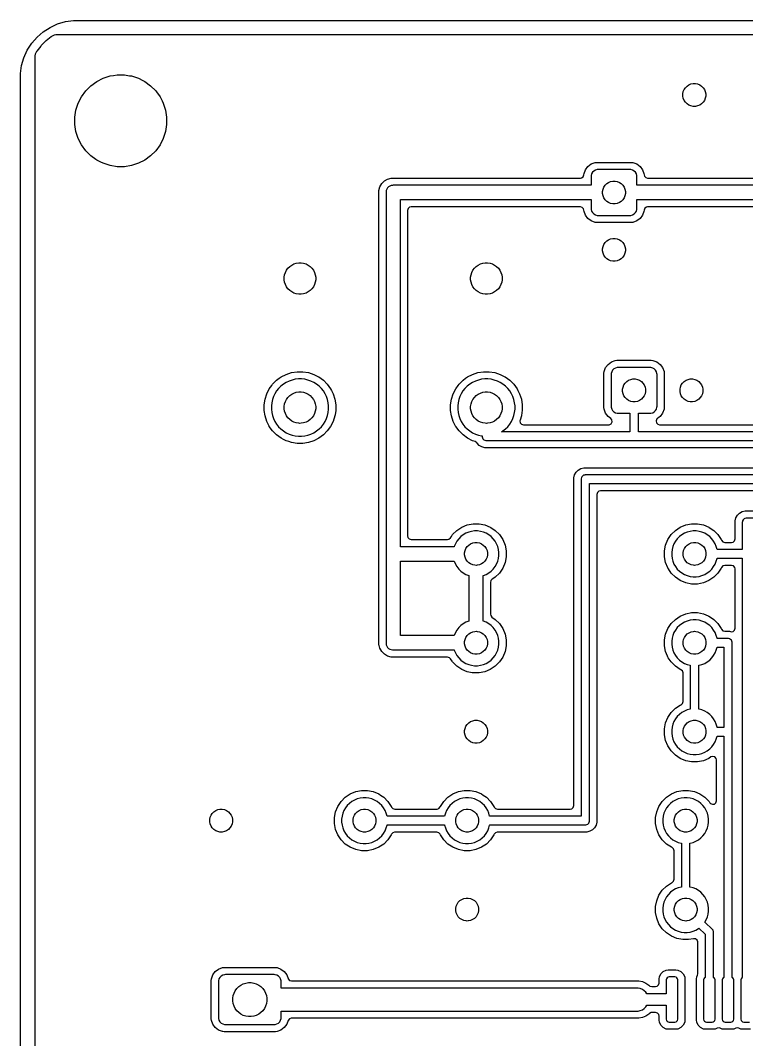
# Model space of a CAD drawing. Header units: millimetres. Extents: x 0 to 90, y 0 to 72.
# Drawn here: x 0 to 25.32, y 36.46 to 72 of the extents above; entities that cross this region are included whole.
import ezdxf

# ---------------------------------------------------------------- set-up
doc = ezdxf.new("R2010")
doc.units = ezdxf.units.MM
doc.layers.add('ABLATE', color=1, linetype='CONTINUOUS')

msp = doc.modelspace()

# ---------------------------------------------------------------- linework, layer by layer
at = {"layer": 'ABLATE'}
for points in [[(0, 2), (0, 70), (0.0025, 70.1429), (0.0432, 70.4257), (0.1237, 70.6998), (0.2424, 70.9597), (0.3969, 71.2001), (0.584, 71.416), (0.7999, 71.6031), (1.0403, 71.7576), (1.3002, 71.8763), (1.5743, 71.9568), (1.8571, 71.9975), (2, 72), (88, 72)], [(29.376, 71.5), (1.2416, 71.5), (1.1821, 71.4848), (1.089, 71.434), (1.0741, 71.4244), (0.8942, 71.2897), (0.8808, 71.2781), (0.7219, 71.1192), (0.7103, 71.1058), (0.5756, 70.9259), (0.566, 70.911), (0.5152, 70.8179), (0.5, 70.7584), (0.5, 68.626), (0.5, 58.5984), (0.5, 38.5279), (0.5, 27.126)], [(26.0047, 65.4995), (21.8724, 65.4995), (21.8332, 65.4932), (21.7758, 65.4533), (21.7491, 65.3888), (21.7441, 65.3425), (21.6938, 65.2077), (21.6075, 65.0925), (21.4923, 65.0062), (21.3575, 64.9559), (21.2979, 64.9495), (20.1021, 64.9495), (20.0494, 64.9552), (20.0425, 64.9559), (20.0425, 64.9559), (19.9077, 65.0062), (19.9077, 65.0062), (19.7925, 65.0925), (19.7925, 65.0925), (19.7062, 65.2077), (19.7062, 65.2077), (19.6559, 65.3425), (19.6509, 65.3888), (19.6404, 65.427), (19.5947, 65.4798), (19.5276, 65.4995), (13.6245, 65.4995), (13.573, 65.4883), (13.5202, 65.4425), (13.5005, 65.3755), (13.5005, 54.0245), (13.5117, 53.973), (13.5575, 53.9202), (13.6245, 53.9005), (14.8947, 53.9005), (14.9442, 53.9108), (14.9978, 53.9556), (15.0343, 54.0102), (15.074, 54.0697), (15.2203, 54.216), (15.3924, 54.3309), (15.5836, 54.4101), (15.5836, 54.4101), (15.7865, 54.4505), (15.7865, 54.4505), (15.9935, 54.4505), (15.9935, 54.4505), (16.1964, 54.4101), (16.1964, 54.4101), (16.3876, 54.3309), (16.4016, 54.3216), (16.5597, 54.216), (16.706, 54.0697), (16.706, 54.0697), (16.706, 54.0697), (16.8209, 53.8976), (16.9001, 53.7064), (16.9405, 53.5035), (16.9405, 53.2965), (16.9001, 53.0936), (16.8209, 52.9024), (16.706, 52.7303), (16.5597, 52.584), (16.4718, 52.5253), (16.4456, 52.5078), (16.4102, 52.4718), (16.3905, 52.4047), (16.3905, 51.2953), (16.4008, 51.2458), (16.4456, 51.1922), (16.5597, 51.116), (16.5597, 51.116), (16.706, 50.9697), (16.706, 50.9697), (16.706, 50.9697), (16.8209, 50.7976), (16.9001, 50.6064), (16.9405, 50.4035), (16.9405, 50.1965), (16.9001, 49.9936), (16.8209, 49.8024), (16.706, 49.6303), (16.5597, 49.484), (16.3876, 49.3691), (16.1964, 49.2899), (15.9935, 49.2495), (15.9935, 49.2495), (15.7865, 49.2495), (15.7865, 49.2495), (15.7865, 49.2495), (15.754, 49.256), (15.5836, 49.2899), (15.3924, 49.3691), (15.2203, 49.484), (15.2203, 49.484), (15.074, 49.6303), (15.0537, 49.6608), (14.9978, 49.7444), (14.9618, 49.7798), (14.8947, 49.7995), (12.9341, 49.7995), (12.8068, 49.8336), (12.6927, 49.8995), (12.5995, 49.9927), (12.5648, 50.0527), (12.5336, 50.1068), (12.5085, 50.2005), (12.4995, 50.2341), (12.4995, 50.3659), (12.4995, 66.0659), (12.5, 66.0678), (12.5336, 66.1932), (12.5995, 66.3073), (12.5995, 66.3073), (12.6927, 66.4005), (12.6927, 66.4005), (12.8068, 66.4664), (12.9341, 66.5005), (19.5276, 66.5005), (19.5668, 66.5068), (19.6242, 66.5467), (19.6509, 66.6112), (19.6559, 66.6575), (19.6579, 66.6628), (19.7062, 66.7923), (19.7062, 66.7923), (19.7925, 66.9075), (19.7925, 66.9075), (19.9077, 66.9938), (19.9077, 66.9938), (20.0425, 67.0441), (20.1021, 67.0505), (20.1021, 67.0505), (21.2979, 67.0505), (21.2979, 67.0505), (21.2979, 67.0505), (21.2979, 67.0505), (21.3575, 67.0441), (21.3575, 67.0441), (21.4923, 66.9938), (21.4923, 66.9938), (21.6075, 66.9075), (21.6075, 66.9075), (21.6938, 66.7923), (21.6938, 66.7923), (21.7441, 66.6575), (21.7491, 66.6112), (21.7596, 66.573), (21.8053, 66.5202), (21.8724, 66.5005), (26.0047, 66.5005)], [(26.2405, 66.25), (21.5, 66.25), (21.5, 66.55), (21.4969, 66.5891), (21.4794, 66.6493), (21.4475, 66.7032), (21.4032, 66.7475), (21.3493, 66.7794), (21.2891, 66.7969), (21.25, 66.8), (20.15, 66.8), (20.1109, 66.7969), (20.0507, 66.7794), (19.9968, 66.7475), (19.9525, 66.7032), (19.9206, 66.6493), (19.9031, 66.5891), (19.9, 66.55), (19.9, 66.25), (13, 66.25), (12.9755, 66.2488), (12.9274, 66.2392), (12.8822, 66.2205), (12.8414, 66.1933), (12.8067, 66.1586), (12.7795, 66.1178), (12.7608, 66.0726), (12.7512, 66.0245), (12.75, 66), (12.75, 50.3), (12.7512, 50.2755), (12.7608, 50.2274), (12.7795, 50.1822), (12.8067, 50.1414), (12.8414, 50.1067), (12.8822, 50.0795), (12.9274, 50.0608), (12.9755, 50.0512), (13, 50.05), (15.1305, 50.05), (15.1325, 50.0428), (15.1725, 49.9462), (15.2248, 49.8555), (15.2885, 49.7725), (15.3625, 49.6985), (15.4455, 49.6348), (15.5362, 49.5825), (15.6328, 49.5425), (15.7339, 49.5154), (15.8377, 49.5017), (15.9423, 49.5017), (16.0461, 49.5154), (16.1472, 49.5425), (16.2438, 49.5825), (16.3345, 49.6348), (16.4175, 49.6985), (16.4915, 49.7725), (16.5552, 49.8555), (16.6075, 49.9462), (16.6475, 50.0428), (16.6746, 50.1439), (16.6883, 50.2477), (16.6883, 50.3523), (16.6746, 50.4561), (16.6475, 50.5572), (16.6075, 50.6538), (16.5552, 50.7445), (16.4915, 50.8275), (16.4175, 50.9015), (16.3345, 50.9652), (16.2438, 51.0175), (16.1472, 51.0575), (16.14, 51.0595), (16.14, 52.6405), (16.1472, 52.6425), (16.2438, 52.6825), (16.3345, 52.7348), (16.4175, 52.7985), (16.4915, 52.8725), (16.5552, 52.9555), (16.6075, 53.0462), (16.6475, 53.1428), (16.6746, 53.2439), (16.6883, 53.3477), (16.6883, 53.4523), (16.6746, 53.5561), (16.6475, 53.6572), (16.6075, 53.7538), (16.5552, 53.8445), (16.4915, 53.9275), (16.4175, 54.0015), (16.3345, 54.0652), (16.2438, 54.1175), (16.1472, 54.1575), (16.0461, 54.1846), (15.9423, 54.1983), (15.8377, 54.1983), (15.7339, 54.1846), (15.6328, 54.1575), (15.5362, 54.1175), (15.4455, 54.0652), (15.3625, 54.0015), (15.2885, 53.9275), (15.2248, 53.8445), (15.1725, 53.7538), (15.1325, 53.6572), (15.1305, 53.65), (13.25, 53.65), (13.25, 65.75), (19.9, 65.75), (19.9, 65.45), (19.9031, 65.4109), (19.9206, 65.3507), (19.9525, 65.2968), (19.9968, 65.2525), (20.0507, 65.2206), (20.1109, 65.2031), (20.15, 65.2), (21.25, 65.2), (21.2891, 65.2031), (21.3493, 65.2206), (21.4032, 65.2525), (21.4475, 65.2968), (21.4794, 65.3507), (21.4969, 65.4109), (21.5, 65.45), (21.5, 65.75), (26.2405, 65.75)], [(26.9473, 57.0995), (21.4527, 57.0995), (21.3473, 57.0995), (16.1973, 57.0995), (16.0954, 57.1268), (16.0041, 57.1795), (15.9295, 57.2541), (15.9283, 57.2562), (15.9169, 57.2727), (15.8592, 57.3121), (15.77, 57.3411), (15.5946, 57.4305), (15.4354, 57.5462), (15.2962, 57.6854), (15.1805, 57.8446), (15.178, 57.8495), (15.0911, 58.02), (15.0303, 58.2072), (14.9995, 58.4016), (14.9995, 58.5984), (15.0303, 58.7928), (15.0911, 58.98), (15.1805, 59.1554), (15.2633, 59.2694), (15.2962, 59.3146), (15.2962, 59.3146), (15.2962, 59.3146), (15.4354, 59.4538), (15.4354, 59.4538), (15.4354, 59.4538), (15.5267, 59.5202), (15.5946, 59.5695), (15.77, 59.6589), (15.9572, 59.7197), (16.1516, 59.7505), (16.1516, 59.7505), (16.3484, 59.7505), (16.3484, 59.7505), (16.5428, 59.7197), (16.73, 59.6589), (16.8986, 59.573), (16.9054, 59.5695), (17.0646, 59.4538), (17.2038, 59.3146), (17.3195, 59.1554), (17.3526, 59.0906), (17.4089, 58.98), (17.4697, 58.7928), (17.5005, 58.5984), (17.5005, 58.4016), (17.4896, 58.3329), (17.4697, 58.2072), (17.4697, 58.2072), (17.4697, 58.2072), (17.4228, 58.0628), (17.418, 58.0421), (17.4279, 57.973), (17.4737, 57.9202), (17.5407, 57.9005), (20.5099, 57.9005), (20.5363, 57.9033), (20.5976, 57.9368), (20.6311, 57.9981), (20.6261, 58.0678), (20.5842, 58.1238), (20.4925, 58.1925), (20.4925, 58.1925), (20.4062, 58.3077), (20.4062, 58.3077), (20.3559, 58.4425), (20.3495, 58.5021), (20.3495, 58.5021), (20.3495, 59.6979), (20.3495, 59.6979), (20.3498, 59.7005), (20.3559, 59.7575), (20.4062, 59.8923), (20.4062, 59.8923), (20.4925, 60.0075), (20.4925, 60.0075), (20.6077, 60.0938), (20.6077, 60.0938), (20.7425, 60.1441), (20.8021, 60.1505), (20.8021, 60.1505), (21.9979, 60.1505), (21.9979, 60.1505), (21.9979, 60.1505), (21.9979, 60.1505), (22.0575, 60.1441), (22.0575, 60.1441), (22.1923, 60.0938), (22.1923, 60.0938), (22.3075, 60.0075), (22.3075, 60.0075), (22.3938, 59.8923), (22.3938, 59.8923), (22.3938, 59.8923), (22.4441, 59.7575), (22.4505, 59.6979), (22.4505, 58.5021), (22.4441, 58.4425), (22.3938, 58.3077), (22.3075, 58.1925), (22.2752, 58.1683), (22.2158, 58.1238), (22.1964, 58.1057), (22.1674, 58.0421), (22.1773, 57.973), (22.2231, 57.9202), (22.2901, 57.9005), (25.876, 57.9005)], [(26.6764, 57.65), (21.55, 57.65), (21.55, 58.3), (21.95, 58.3), (21.9891, 58.3031), (22.0493, 58.3206), (22.1032, 58.3525), (22.1475, 58.3968), (22.1794, 58.4507), (22.1969, 58.5109), (22.2, 58.55), (22.2, 59.65), (22.1969, 59.6891), (22.1794, 59.7493), (22.1475, 59.8032), (22.1032, 59.8475), (22.0493, 59.8794), (21.9891, 59.8969), (21.95, 59.9), (20.85, 59.9), (20.8109, 59.8969), (20.7507, 59.8794), (20.6968, 59.8475), (20.6525, 59.8032), (20.6206, 59.7493), (20.6031, 59.6891), (20.6, 59.65), (20.6, 58.55), (20.6031, 58.5109), (20.6206, 58.4507), (20.6525, 58.3968), (20.6968, 58.3525), (20.7507, 58.3206), (20.8109, 58.3031), (20.85, 58.3), (21.25, 58.3), (21.25, 57.65), (16.7739, 57.65), (16.8287, 57.6844), (16.9163, 57.7544), (16.9956, 57.8337), (17.0656, 57.9213), (17.1252, 58.0163), (17.1739, 58.1173), (17.2109, 58.2232), (17.2359, 58.3325), (17.2484, 58.4439), (17.2484, 58.5561), (17.2359, 58.6675), (17.2109, 58.7768), (17.1739, 58.8827), (17.1252, 58.9837), (17.0656, 59.0787), (16.9956, 59.1663), (16.9163, 59.2456), (16.8287, 59.3156), (16.7337, 59.3752), (16.6327, 59.4239), (16.5268, 59.4609), (16.4175, 59.4859), (16.3061, 59.4984), (16.1939, 59.4984), (16.0825, 59.4859), (15.9732, 59.4609), (15.8673, 59.4239), (15.7663, 59.3752), (15.6713, 59.3156), (15.5837, 59.2456), (15.5044, 59.1663), (15.4344, 59.0787), (15.3748, 58.9837), (15.3261, 58.8827), (15.2891, 58.7768), (15.2641, 58.6675), (15.2516, 58.5561), (15.2516, 58.4439), (15.2641, 58.3325), (15.2891, 58.2232), (15.3261, 58.1173), (15.3748, 58.0163), (15.4344, 57.9213), (15.5044, 57.8337), (15.5837, 57.7544), (15.6713, 57.6844), (15.7663, 57.6248), (15.8673, 57.5761), (15.9732, 57.5391), (16.0825, 57.5141), (16.1, 57.5122), (16.1, 57.5), (16.1013, 57.4804), (16.1114, 57.4426), (16.131, 57.4087), (16.1587, 57.381), (16.1926, 57.3614), (16.2304, 57.3513), (16.25, 57.35), (34.5, 57.35)], [(34.133, 55.5995), (20.2245, 55.5995), (20.173, 55.5883), (20.1202, 55.5425), (20.1005, 55.4755), (20.1005, 44.0473), (20.0732, 43.9454), (20.0205, 43.8541), (19.9459, 43.7795), (19.8546, 43.7268), (19.7527, 43.6995), (19.7527, 43.6995), (16.634, 43.6995), (16.6296, 43.6994), (16.5633, 43.6774), (16.5195, 43.623), (16.5109, 43.6024), (16.396, 43.4303), (16.2497, 43.284), (16.0776, 43.1691), (15.8864, 43.0899), (15.6835, 43.0495), (15.6835, 43.0495), (15.4765, 43.0495), (15.4765, 43.0495), (15.4765, 43.0495), (15.4715, 43.0505), (15.2736, 43.0899), (15.0824, 43.1691), (14.9103, 43.284), (14.9103, 43.284), (14.764, 43.4303), (14.6491, 43.6024), (14.6491, 43.6024), (14.6491, 43.6024), (14.6405, 43.623), (14.6388, 43.627), (14.593, 43.6798), (14.526, 43.6995), (13.054, 43.6995), (13.0496, 43.6994), (12.9833, 43.6774), (12.9395, 43.623), (12.9309, 43.6024), (12.816, 43.4303), (12.6697, 43.284), (12.4976, 43.1691), (12.3064, 43.0899), (12.1035, 43.0495), (12.1035, 43.0495), (11.8965, 43.0495), (11.8965, 43.0495), (11.8965, 43.0495), (11.8915, 43.0505), (11.6936, 43.0899), (11.5024, 43.1691), (11.3303, 43.284), (11.3303, 43.284), (11.184, 43.4303), (11.0691, 43.6024), (10.9899, 43.7936), (10.9899, 43.7936), (10.9495, 43.9965), (10.9495, 44.2035), (10.9899, 44.4064), (10.9899, 44.4064), (11.0691, 44.5976), (11.184, 44.7697), (11.3303, 44.916), (11.5024, 45.0309), (11.6936, 45.1101), (11.6936, 45.1101), (11.8965, 45.1505), (11.8965, 45.1505), (12.1035, 45.1505), (12.1035, 45.1505), (12.3064, 45.1101), (12.3064, 45.1101), (12.4976, 45.0309), (12.5594, 44.9897), (12.6697, 44.916), (12.816, 44.7697), (12.9309, 44.5976), (12.9309, 44.5976), (12.9309, 44.5976), (12.9395, 44.577), (12.9412, 44.573), (12.987, 44.5202), (13.054, 44.5005), (14.526, 44.5005), (14.5304, 44.5006), (14.5967, 44.5226), (14.6405, 44.577), (14.6491, 44.5976), (14.6491, 44.5976), (14.764, 44.7697), (14.9103, 44.916), (15.0824, 45.0309), (15.2736, 45.1101), (15.2736, 45.1101), (15.4765, 45.1505), (15.4765, 45.1505), (15.6835, 45.1505), (15.6835, 45.1505), (15.8864, 45.1101), (15.8864, 45.1101), (16.0776, 45.0309), (16.1394, 44.9897), (16.2497, 44.916), (16.396, 44.7697), (16.5109, 44.5976), (16.5109, 44.5976), (16.5109, 44.5976), (16.5195, 44.577), (16.5212, 44.573), (16.567, 44.5202), (16.634, 44.5005), (19.1755, 44.5005), (19.227, 44.5117), (19.2798, 44.5575), (19.2995, 44.6245), (19.2995, 56.0527), (19.3268, 56.1546), (19.3268, 56.1546), (19.3795, 56.2459), (19.4541, 56.3205), (19.5454, 56.3732), (19.5454, 56.3732), (19.6473, 56.4005), (34.133, 56.4005)], [(34.5, 56.15), (19.7, 56.15), (19.6804, 56.1487), (19.6426, 56.1386), (19.6087, 56.119), (19.581, 56.0913), (19.5614, 56.0574), (19.5513, 56.0196), (19.55, 56), (19.55, 44.25), (16.3654, 44.25), (16.3646, 44.2561), (16.3375, 44.3572), (16.2975, 44.4538), (16.2452, 44.5445), (16.1815, 44.6275), (16.1075, 44.7015), (16.0245, 44.7652), (15.9338, 44.8175), (15.8372, 44.8575), (15.7361, 44.8846), (15.6323, 44.8983), (15.5277, 44.8983), (15.4239, 44.8846), (15.3228, 44.8575), (15.2262, 44.8175), (15.1355, 44.7652), (15.0525, 44.7015), (14.9785, 44.6275), (14.9148, 44.5445), (14.8625, 44.4538), (14.8225, 44.3572), (14.7954, 44.2561), (14.7946, 44.25), (12.7854, 44.25), (12.7846, 44.2561), (12.7575, 44.3572), (12.7175, 44.4538), (12.6652, 44.5445), (12.6015, 44.6275), (12.5275, 44.7015), (12.4445, 44.7652), (12.3538, 44.8175), (12.2572, 44.8575), (12.1561, 44.8846), (12.0523, 44.8983), (11.9477, 44.8983), (11.8439, 44.8846), (11.7428, 44.8575), (11.6462, 44.8175), (11.5555, 44.7652), (11.4725, 44.7015), (11.3985, 44.6275), (11.3348, 44.5445), (11.2825, 44.4538), (11.2425, 44.3572), (11.2154, 44.2561), (11.2017, 44.1523), (11.2017, 44.0477), (11.2154, 43.9439), (11.2425, 43.8428), (11.2825, 43.7462), (11.3348, 43.6555), (11.3985, 43.5725), (11.4725, 43.4985), (11.5555, 43.4348), (11.6462, 43.3825), (11.7428, 43.3425), (11.8439, 43.3154), (11.9477, 43.3017), (12.0523, 43.3017), (12.1561, 43.3154), (12.2572, 43.3425), (12.3538, 43.3825), (12.4445, 43.4348), (12.5275, 43.4985), (12.6015, 43.5725), (12.6652, 43.6555), (12.7175, 43.7462), (12.7575, 43.8428), (12.7846, 43.9439), (12.7854, 43.95), (14.7946, 43.95), (14.7954, 43.9439), (14.8225, 43.8428), (14.8625, 43.7462), (14.9148, 43.6555), (14.9785, 43.5725), (15.0525, 43.4985), (15.1355, 43.4348), (15.2262, 43.3825), (15.3228, 43.3425), (15.4239, 43.3154), (15.5277, 43.3017), (15.6323, 43.3017), (15.7361, 43.3154), (15.8372, 43.3425), (15.9338, 43.3825), (16.0245, 43.4348), (16.1075, 43.4985), (16.1815, 43.5725), (16.2452, 43.6555), (16.2975, 43.7462), (16.3375, 43.8428), (16.3646, 43.9439), (16.3654, 43.95), (19.7, 43.95), (19.7196, 43.9513), (19.7574, 43.9614), (19.7913, 43.981), (19.819, 44.0087), (19.8386, 44.0426), (19.8487, 44.0804), (19.85, 44.1), (19.85, 55.85), (34.5, 55.85)], [(25.4583, 36.8245), (25.1917, 36.8245), (25.1917, 36.8245), (25.1577, 36.8295), (25.1236, 36.8344), (25.0545, 36.8682), (25.0144, 36.88), (24.9455, 36.8682), (24.8764, 36.8344), (24.831, 36.8278), (24.8083, 36.8245), (24.5417, 36.8245), (24.5417, 36.8245), (24.5077, 36.8295), (24.4736, 36.8344), (24.4045, 36.8682), (24.3644, 36.88), (24.2955, 36.8682), (24.2264, 36.8344), (24.181, 36.8278), (24.1583, 36.8245), (23.8917, 36.8245), (23.8917, 36.8245), (23.8577, 36.8295), (23.8236, 36.8344), (23.7185, 36.8858), (23.7185, 36.8858), (23.7185, 36.8858), (23.6358, 36.9685), (23.5844, 37.0736), (23.5745, 37.1417), (23.5745, 37.1725), (23.575, 37.175), (23.575, 38.55), (23.5745, 38.5525), (23.5745, 38.5833), (23.5844, 38.6514), (23.5844, 38.6514), (23.6119, 38.7076), (23.6245, 38.7621), (23.6245, 39.8623), (23.6243, 39.8689), (23.6011, 39.9348), (23.5459, 39.9777), (23.4763, 39.9839), (23.3035, 39.9495), (23.3035, 39.9495), (23.0965, 39.9495), (23.0965, 39.9495), (23.0965, 39.9495), (22.8936, 39.9899), (22.7024, 40.0691), (22.5303, 40.184), (22.5303, 40.184), (22.384, 40.3303), (22.2691, 40.5024), (22.1899, 40.6936), (22.1899, 40.6936), (22.1495, 40.8965), (22.1495, 41.1035), (22.1899, 41.3064), (22.1899, 41.3064), (22.2691, 41.4976), (22.384, 41.6697), (22.5303, 41.816), (22.7024, 41.9309), (22.7024, 41.9309), (22.723, 41.9395), (22.727, 41.9412), (22.7798, 41.987), (22.7995, 42.054), (22.7995, 43.046), (22.7994, 43.0504), (22.7774, 43.1167), (22.723, 43.1605), (22.7024, 43.1691), (22.5303, 43.284), (22.5303, 43.284), (22.384, 43.4303), (22.2691, 43.6024), (22.1899, 43.7936), (22.1899, 43.7936), (22.1495, 43.9965), (22.1495, 44.2035), (22.1899, 44.4064), (22.1899, 44.4064), (22.2691, 44.5976), (22.384, 44.7697), (22.5303, 44.916), (22.7024, 45.0309), (22.8936, 45.1101), (22.8936, 45.1101), (23.0965, 45.1505), (23.0965, 45.1505), (23.3035, 45.1505), (23.3035, 45.1505), (23.5064, 45.1101), (23.5064, 45.1101), (23.6976, 45.0309), (23.7594, 44.9897), (23.8697, 44.916), (24.016, 44.7697), (24.016, 44.7697), (24.0474, 44.7226), (24.0693, 44.6978), (24.1329, 44.6688), (24.202, 44.6787), (24.2548, 44.7245), (24.2745, 44.7915), (24.2745, 46.2154), (24.2624, 46.2689), (24.2157, 46.3209), (24.1483, 46.3394), (24.0816, 46.3185), (24.0076, 46.2691), (23.8164, 46.1899), (23.6135, 46.1495), (23.6135, 46.1495), (23.4065, 46.1495), (23.4065, 46.1495), (23.4065, 46.1495), (23.2036, 46.1899), (23.0124, 46.2691), (22.8403, 46.384), (22.8403, 46.384), (22.694, 46.5303), (22.5791, 46.7024), (22.4999, 46.8936), (22.4999, 46.8936), (22.4595, 47.0965), (22.4595, 47.3035), (22.4999, 47.5064), (22.4999, 47.5064), (22.5791, 47.6976), (22.694, 47.8697), (22.8403, 48.016), (23.0124, 48.1309), (23.0124, 48.1309), (23.033, 48.1395), (23.037, 48.1412), (23.0898, 48.187), (23.1095, 48.254), (23.1095, 49.246), (23.1094, 49.2504), (23.0874, 49.3167), (23.033, 49.3605), (23.0124, 49.3691), (22.8403, 49.484), (22.8403, 49.484), (22.694, 49.6303), (22.5943, 49.7795), (22.5791, 49.8024), (22.5661, 49.8336), (22.4999, 49.9936), (22.4999, 49.9936), (22.4595, 50.1965), (22.4595, 50.4035), (22.4999, 50.6064), (22.4999, 50.6064), (22.5791, 50.7976), (22.694, 50.9697), (22.8403, 51.116), (23.0124, 51.2309), (23.2036, 51.3101), (23.2036, 51.3101), (23.4065, 51.3505), (23.4065, 51.3505), (23.6135, 51.3505), (23.6135, 51.3505), (23.8164, 51.3101), (23.8164, 51.3101), (23.9895, 51.2384), (24.0076, 51.2309), (24.0656, 51.1922), (24.1797, 51.116), (24.326, 50.9697), (24.4409, 50.7976), (24.4409, 50.7976), (24.4409, 50.7976), (24.4495, 50.777), (24.4512, 50.773), (24.497, 50.7202), (24.564, 50.7005), (24.7277, 50.7005), (24.7277, 50.7005), (24.7684, 50.6896), (24.7829, 50.6866), (24.852, 50.6966), (24.9048, 50.7423), (24.9245, 50.8094), (24.9245, 52.8755), (24.9133, 52.927), (24.8675, 52.9798), (24.8005, 52.9995), (24.564, 52.9995), (24.5596, 52.9994), (24.4933, 52.9774), (24.4495, 52.923), (24.4409, 52.9024), (24.326, 52.7303), (24.1797, 52.584), (24.0076, 52.4691), (23.8164, 52.3899), (23.6135, 52.3495), (23.6135, 52.3495), (23.4065, 52.3495), (23.4065, 52.3495), (23.4065, 52.3495), (23.2036, 52.3899), (23.0124, 52.4691), (22.8403, 52.584), (22.8403, 52.584), (22.694, 52.7303), (22.5986, 52.8732), (22.5791, 52.9024), (22.5754, 52.9113), (22.4999, 53.0936), (22.4999, 53.0936), (22.4595, 53.2965), (22.4595, 53.5035), (22.4999, 53.7064), (22.4999, 53.7064), (22.5791, 53.8976), (22.694, 54.0697), (22.8403, 54.216), (23.0124, 54.3309), (23.2036, 54.4101), (23.2036, 54.4101), (23.4065, 54.4505), (23.4065, 54.4505), (23.6135, 54.4505), (23.6135, 54.4505), (23.8164, 54.4101), (23.8164, 54.4101), (24.0076, 54.3309), (24.0216, 54.3216), (24.1797, 54.216), (24.326, 54.0697), (24.4409, 53.8976), (24.4409, 53.8976), (24.4409, 53.8976), (24.4495, 53.877), (24.4512, 53.873), (24.497, 53.8202), (24.564, 53.8005), (24.8005, 53.8005), (24.852, 53.8117), (24.9048, 53.8575), (24.9245, 53.9245), (24.9245, 54.5527), (24.9518, 54.6546), (24.9518, 54.6546), (25.0045, 54.7459), (25.0791, 54.8205), (25.1704, 54.8732), (25.1704, 54.8732), (25.2723, 54.9005), (34.133, 54.9005)], [(34.5, 54.65), (25.325, 54.65), (25.3054, 54.6487), (25.2676, 54.6386), (25.2337, 54.619), (25.206, 54.5913), (25.1864, 54.5574), (25.1763, 54.5196), (25.175, 54.5), (25.175, 53.55), (24.2954, 53.55), (24.2946, 53.5561), (24.2675, 53.6572), (24.2275, 53.7538), (24.1752, 53.8445), (24.1115, 53.9275), (24.0375, 54.0015), (23.9545, 54.0652), (23.8638, 54.1175), (23.7672, 54.1575), (23.6661, 54.1846), (23.5623, 54.1983), (23.4577, 54.1983), (23.3539, 54.1846), (23.2528, 54.1575), (23.1562, 54.1175), (23.0655, 54.0652), (22.9825, 54.0015), (22.9085, 53.9275), (22.8448, 53.8445), (22.7925, 53.7538), (22.7525, 53.6572), (22.7254, 53.5561), (22.7117, 53.4523), (22.7117, 53.3477), (22.7254, 53.2439), (22.7525, 53.1428), (22.7925, 53.0462), (22.8448, 52.9555), (22.9085, 52.8725), (22.9825, 52.7985), (23.0655, 52.7348), (23.1562, 52.6825), (23.2528, 52.6425), (23.3539, 52.6154), (23.4577, 52.6017), (23.5623, 52.6017), (23.6661, 52.6154), (23.7672, 52.6425), (23.8638, 52.6825), (23.9545, 52.7348), (24.0375, 52.7985), (24.1115, 52.8725), (24.1752, 52.9555), (24.2275, 53.0462), (24.2675, 53.1428), (24.2946, 53.2439), (24.2954, 53.25), (25.175, 53.25), (25.175, 38.6345), (25.1543, 38.6207), (25.1326, 38.5883), (25.125, 38.55), (25.125, 37.175), (25.1326, 37.1367), (25.1543, 37.1043), (25.1867, 37.0826), (25.225, 37.075), (25.425, 37.075)]]:
    msp.add_lwpolyline(points, dxfattribs=at)
for points in [[(3.8046, 70.0722), (3.8748, 70.0611), (4.1144, 69.9832), (4.2687, 69.9046), (4.3388, 69.8689), (4.3388, 69.8689), (4.3388, 69.8689), (4.5426, 69.7208), (4.5427, 69.7208), (4.7208, 69.5427), (4.7208, 69.5426), (4.7493, 69.5035), (4.8689, 69.3388), (4.9417, 69.1958), (4.9832, 69.1144), (4.9832, 69.1144), (4.9832, 69.1144), (5.0611, 68.8748), (5.1005, 68.626), (5.1005, 68.374), (5.0611, 68.1252), (4.9832, 67.8856), (4.8689, 67.6612), (4.7208, 67.4573), (4.5427, 67.2792), (4.3388, 67.1311), (4.1144, 67.0168), (3.8748, 66.9389), (3.626, 66.8995), (3.626, 66.8995), (3.374, 66.8995), (3.374, 66.8995), (3.1252, 66.9389), (2.8856, 67.0168), (2.8856, 67.0168), (2.8856, 67.0168), (2.8042, 67.0583), (2.6612, 67.1311), (2.6351, 67.15), (2.4574, 67.2792), (2.4573, 67.2792), (2.2792, 67.4573), (2.2792, 67.4574), (2.1311, 67.6612), (2.0168, 67.8856), (1.9389, 68.1252), (1.8995, 68.374), (1.8995, 68.626), (1.9389, 68.8748), (2.0168, 69.1144), (2.1311, 69.3388), (2.2792, 69.5426), (2.2792, 69.5427), (2.4573, 69.7208), (2.4574, 69.7208), (2.6612, 69.8689), (2.8856, 69.9832), (3.1252, 70.0611), (3.2496, 70.0808), (3.374, 70.1005), (3.626, 70.1005)], [(23.5392, 69.7981), (23.6161, 69.7828), (23.6886, 69.7528), (23.7538, 69.7092), (23.8092, 69.6538), (23.8528, 69.5886), (23.8828, 69.5161), (23.8981, 69.4392), (23.8981, 69.3608), (23.8828, 69.2839), (23.8528, 69.2114), (23.8092, 69.1462), (23.7538, 69.0908), (23.6886, 69.0472), (23.6161, 69.0172), (23.5392, 69.0019), (23.5, 69), (23.4608, 69.0019), (23.3839, 69.0172), (23.3114, 69.0472), (23.2462, 69.0908), (23.1908, 69.1462), (23.1472, 69.2114), (23.1172, 69.2839), (23.1019, 69.3608), (23.1019, 69.4392), (23.1172, 69.5161), (23.1472, 69.5886), (23.1908, 69.6538), (23.2462, 69.7092), (23.3114, 69.7528), (23.3839, 69.7828), (23.4608, 69.7981), (23.5, 69.8)], [(20.7392, 66.3981), (20.8161, 66.3828), (20.8886, 66.3528), (20.9538, 66.3092), (21.0092, 66.2538), (21.0528, 66.1886), (21.0828, 66.1161), (21.0981, 66.0392), (21.0981, 65.9608), (21.0828, 65.8839), (21.0528, 65.8114), (21.0092, 65.7462), (20.9538, 65.6908), (20.8886, 65.6472), (20.8161, 65.6172), (20.7392, 65.6019), (20.7, 65.6), (20.6608, 65.6019), (20.5839, 65.6172), (20.5114, 65.6472), (20.4462, 65.6908), (20.3908, 65.7462), (20.3472, 65.8114), (20.3172, 65.8839), (20.3019, 65.9608), (20.3019, 66.0392), (20.3172, 66.1161), (20.3472, 66.1886), (20.3908, 66.2538), (20.4462, 66.3092), (20.5114, 66.3528), (20.5839, 66.3828), (20.6608, 66.3981), (20.7, 66.4)], [(20.7392, 64.3981), (20.8161, 64.3828), (20.8886, 64.3528), (20.9538, 64.3092), (21.0092, 64.2538), (21.0528, 64.1886), (21.0828, 64.1161), (21.0981, 64.0392), (21.0981, 63.9608), (21.0828, 63.8839), (21.0528, 63.8114), (21.0092, 63.7462), (20.9538, 63.6908), (20.8886, 63.6472), (20.8161, 63.6172), (20.7392, 63.6019), (20.7, 63.6), (20.6608, 63.6019), (20.5839, 63.6172), (20.5114, 63.6472), (20.4462, 63.6908), (20.3908, 63.7462), (20.3472, 63.8114), (20.3172, 63.8839), (20.3019, 63.9608), (20.3019, 64.0392), (20.3172, 64.1161), (20.3472, 64.1886), (20.3908, 64.2538), (20.4462, 64.3092), (20.5114, 64.3528), (20.5839, 64.3828), (20.6608, 64.3981), (20.7, 64.4)], [(9.7932, 63.5483), (9.8784, 63.5348), (9.9605, 63.5081), (10.0374, 63.469), (10.1072, 63.4182), (10.1682, 63.3572), (10.219, 63.2874), (10.2581, 63.2105), (10.2848, 63.1284), (10.2983, 63.0432), (10.2983, 62.9568), (10.2848, 62.8716), (10.2581, 62.7895), (10.219, 62.7126), (10.1682, 62.6428), (10.1072, 62.5818), (10.0374, 62.531), (9.9605, 62.4919), (9.8784, 62.4652), (9.7932, 62.4517), (9.75, 62.45), (9.7068, 62.4517), (9.6216, 62.4652), (9.5395, 62.4919), (9.4626, 62.531), (9.3928, 62.5818), (9.3318, 62.6428), (9.281, 62.7126), (9.2419, 62.7895), (9.2152, 62.8716), (9.2017, 62.9568), (9.2017, 63.0432), (9.2152, 63.1284), (9.2419, 63.2105), (9.281, 63.2874), (9.3318, 63.3572), (9.3928, 63.4182), (9.4626, 63.469), (9.5395, 63.5081), (9.6216, 63.5348), (9.7068, 63.5483), (9.75, 63.55)], [(16.2932, 63.5483), (16.3784, 63.5348), (16.4605, 63.5081), (16.5374, 63.469), (16.6072, 63.4182), (16.6682, 63.3572), (16.719, 63.2874), (16.7581, 63.2105), (16.7848, 63.1284), (16.7983, 63.0432), (16.7983, 62.9568), (16.7848, 62.8716), (16.7581, 62.7895), (16.719, 62.7126), (16.6682, 62.6428), (16.6072, 62.5818), (16.5374, 62.531), (16.4605, 62.4919), (16.3784, 62.4652), (16.2932, 62.4517), (16.25, 62.45), (16.2068, 62.4517), (16.1216, 62.4652), (16.0395, 62.4919), (15.9626, 62.531), (15.8928, 62.5818), (15.8318, 62.6428), (15.781, 62.7126), (15.7419, 62.7895), (15.7152, 62.8716), (15.7017, 62.9568), (15.7017, 63.0432), (15.7152, 63.1284), (15.7419, 63.2105), (15.781, 63.2874), (15.8318, 63.3572), (15.8928, 63.4182), (15.9626, 63.469), (16.0395, 63.5081), (16.1216, 63.5348), (16.2068, 63.5483), (16.25, 63.55)], [(10.0428, 59.7197), (10.23, 59.6589), (10.3986, 59.573), (10.4054, 59.5695), (10.5646, 59.4538), (10.7038, 59.3146), (10.8195, 59.1554), (10.8526, 59.0906), (10.9089, 58.98), (10.9697, 58.7928), (11.0005, 58.5984), (11.0005, 58.4016), (10.9766, 58.2505), (10.9697, 58.2072), (10.9089, 58.02), (10.8195, 57.8446), (10.7038, 57.6854), (10.5646, 57.5462), (10.4054, 57.4305), (10.23, 57.3411), (10.0428, 57.2803), (9.8484, 57.2495), (9.6516, 57.2495), (9.6516, 57.2495), (9.4572, 57.2803), (9.3592, 57.3121), (9.27, 57.3411), (9.27, 57.3411), (9.27, 57.3411), (9.1775, 57.3883), (9.0946, 57.4305), (8.9354, 57.5462), (8.7962, 57.6854), (8.6805, 57.8446), (8.678, 57.8495), (8.5911, 58.02), (8.5303, 58.2072), (8.4995, 58.4016), (8.4995, 58.5984), (8.5303, 58.7928), (8.5911, 58.98), (8.6805, 59.1554), (8.7633, 59.2694), (8.7962, 59.3146), (8.7962, 59.3146), (8.7962, 59.3146), (8.9354, 59.4538), (8.9354, 59.4538), (8.9354, 59.4538), (9.0267, 59.5202), (9.0946, 59.5695), (9.27, 59.6589), (9.4572, 59.7197), (9.6516, 59.7505), (9.6516, 59.7505), (9.8484, 59.7505), (9.8484, 59.7505)], [(9.5825, 59.4859), (9.4732, 59.4609), (9.3673, 59.4239), (9.2663, 59.3752), (9.1713, 59.3156), (9.0837, 59.2456), (9.0044, 59.1663), (8.9344, 59.0787), (8.8748, 58.9837), (8.8261, 58.8827), (8.7891, 58.7768), (8.7641, 58.6675), (8.7516, 58.5561), (8.7516, 58.4439), (8.7641, 58.3325), (8.7891, 58.2232), (8.8261, 58.1173), (8.8748, 58.0163), (8.9344, 57.9213), (9.0044, 57.8337), (9.0837, 57.7544), (9.1713, 57.6844), (9.2663, 57.6248), (9.3673, 57.5761), (9.4732, 57.5391), (9.5825, 57.5141), (9.6939, 57.5016), (9.8061, 57.5016), (9.9175, 57.5141), (10.0268, 57.5391), (10.1327, 57.5761), (10.2337, 57.6248), (10.3287, 57.6844), (10.4163, 57.7544), (10.4956, 57.8337), (10.5656, 57.9213), (10.6252, 58.0163), (10.6739, 58.1173), (10.7109, 58.2232), (10.7359, 58.3325), (10.7484, 58.4439), (10.7484, 58.5561), (10.7359, 58.6675), (10.7109, 58.7768), (10.6739, 58.8827), (10.6252, 58.9837), (10.5656, 59.0787), (10.4956, 59.1663), (10.4163, 59.2456), (10.3287, 59.3156), (10.2337, 59.3752), (10.1327, 59.4239), (10.0268, 59.4609), (9.9175, 59.4859), (9.8061, 59.4984), (9.6939, 59.4984)], [(21.4392, 59.4981), (21.5161, 59.4828), (21.5886, 59.4528), (21.6538, 59.4092), (21.7092, 59.3538), (21.7528, 59.2886), (21.7828, 59.2161), (21.7981, 59.1392), (21.7981, 59.0608), (21.7828, 58.9839), (21.7528, 58.9114), (21.7092, 58.8462), (21.6538, 58.7908), (21.5886, 58.7472), (21.5161, 58.7172), (21.4392, 58.7019), (21.4, 58.7), (21.3608, 58.7019), (21.2839, 58.7172), (21.2114, 58.7472), (21.1462, 58.7908), (21.0908, 58.8462), (21.0472, 58.9114), (21.0172, 58.9839), (21.0019, 59.0608), (21.0019, 59.1392), (21.0172, 59.2161), (21.0472, 59.2886), (21.0908, 59.3538), (21.1462, 59.4092), (21.2114, 59.4528), (21.2839, 59.4828), (21.3608, 59.4981), (21.4, 59.5)], [(23.4392, 59.4981), (23.5161, 59.4828), (23.5886, 59.4528), (23.6538, 59.4092), (23.7092, 59.3538), (23.7528, 59.2886), (23.7828, 59.2161), (23.7981, 59.1392), (23.7981, 59.0608), (23.7828, 58.9839), (23.7528, 58.9114), (23.7092, 58.8462), (23.6538, 58.7908), (23.5886, 58.7472), (23.5161, 58.7172), (23.4392, 58.7019), (23.4, 58.7), (23.3608, 58.7019), (23.2839, 58.7172), (23.2114, 58.7472), (23.1462, 58.7908), (23.0908, 58.8462), (23.0472, 58.9114), (23.0172, 58.9839), (23.0019, 59.0608), (23.0019, 59.1392), (23.0172, 59.2161), (23.0472, 59.2886), (23.0908, 59.3538), (23.1462, 59.4092), (23.2114, 59.4528), (23.2839, 59.4828), (23.3608, 59.4981), (23.4, 59.5)], [(9.7932, 59.0483), (9.8784, 59.0348), (9.9605, 59.0081), (10.0374, 58.969), (10.1072, 58.9182), (10.1682, 58.8572), (10.219, 58.7874), (10.2581, 58.7105), (10.2848, 58.6284), (10.2983, 58.5432), (10.2983, 58.4568), (10.2848, 58.3716), (10.2581, 58.2895), (10.219, 58.2126), (10.1682, 58.1428), (10.1072, 58.0818), (10.0374, 58.031), (9.9605, 57.9919), (9.8784, 57.9652), (9.7932, 57.9517), (9.75, 57.95), (9.7068, 57.9517), (9.6216, 57.9652), (9.5395, 57.9919), (9.4626, 58.031), (9.3928, 58.0818), (9.3318, 58.1428), (9.281, 58.2126), (9.2419, 58.2895), (9.2152, 58.3716), (9.2017, 58.4568), (9.2017, 58.5432), (9.2152, 58.6284), (9.2419, 58.7105), (9.281, 58.7874), (9.3318, 58.8572), (9.3928, 58.9182), (9.4626, 58.969), (9.5395, 59.0081), (9.6216, 59.0348), (9.7068, 59.0483), (9.75, 59.05)], [(16.2932, 59.0483), (16.3784, 59.0348), (16.4605, 59.0081), (16.5374, 58.969), (16.6072, 58.9182), (16.6682, 58.8572), (16.719, 58.7874), (16.7581, 58.7105), (16.7848, 58.6284), (16.7983, 58.5432), (16.7983, 58.4568), (16.7848, 58.3716), (16.7581, 58.2895), (16.719, 58.2126), (16.6682, 58.1428), (16.6072, 58.0818), (16.5374, 58.031), (16.4605, 57.9919), (16.3784, 57.9652), (16.2932, 57.9517), (16.25, 57.95), (16.2068, 57.9517), (16.1216, 57.9652), (16.0395, 57.9919), (15.9626, 58.031), (15.8928, 58.0818), (15.8318, 58.1428), (15.781, 58.2126), (15.7419, 58.2895), (15.7152, 58.3716), (15.7017, 58.4568), (15.7017, 58.5432), (15.7152, 58.6284), (15.7419, 58.7105), (15.781, 58.7874), (15.8318, 58.8572), (15.8928, 58.9182), (15.9626, 58.969), (16.0395, 59.0081), (16.1216, 59.0348), (16.2068, 59.0483), (16.25, 59.05)], [(15.9292, 53.7981), (16.0061, 53.7828), (16.0786, 53.7528), (16.1438, 53.7092), (16.1992, 53.6538), (16.2428, 53.5886), (16.2728, 53.5161), (16.2881, 53.4392), (16.2881, 53.3608), (16.2728, 53.2839), (16.2428, 53.2114), (16.1992, 53.1462), (16.1438, 53.0908), (16.0786, 53.0472), (16.0061, 53.0172), (15.9292, 53.0019), (15.89, 53), (15.8508, 53.0019), (15.7739, 53.0172), (15.7014, 53.0472), (15.6362, 53.0908), (15.5808, 53.1462), (15.5372, 53.2114), (15.5072, 53.2839), (15.4919, 53.3608), (15.4919, 53.4392), (15.5072, 53.5161), (15.5372, 53.5886), (15.5808, 53.6538), (15.6362, 53.7092), (15.7014, 53.7528), (15.7739, 53.7828), (15.8508, 53.7981), (15.89, 53.8)], [(23.5492, 53.7981), (23.6261, 53.7828), (23.6986, 53.7528), (23.7638, 53.7092), (23.8192, 53.6538), (23.8628, 53.5886), (23.8928, 53.5161), (23.9081, 53.4392), (23.9081, 53.3608), (23.8928, 53.2839), (23.8628, 53.2114), (23.8192, 53.1462), (23.7638, 53.0908), (23.6986, 53.0472), (23.6261, 53.0172), (23.5492, 53.0019), (23.51, 53), (23.4708, 53.0019), (23.3939, 53.0172), (23.3214, 53.0472), (23.2562, 53.0908), (23.2008, 53.1462), (23.1572, 53.2114), (23.1272, 53.2839), (23.1119, 53.3608), (23.1119, 53.4392), (23.1272, 53.5161), (23.1572, 53.5886), (23.2008, 53.6538), (23.2562, 53.7092), (23.3214, 53.7528), (23.3939, 53.7828), (23.4708, 53.7981), (23.51, 53.8)], [(15.1325, 53.1428), (15.1725, 53.0462), (15.2248, 52.9555), (15.2885, 52.8725), (15.3625, 52.7985), (15.4455, 52.7348), (15.5362, 52.6825), (15.6328, 52.6425), (15.64, 52.6405), (15.64, 51.0595), (15.6328, 51.0575), (15.5362, 51.0175), (15.4455, 50.9652), (15.3625, 50.9015), (15.2885, 50.8275), (15.2248, 50.7445), (15.1725, 50.6538), (15.1325, 50.5572), (15.1305, 50.55), (13.25, 50.55), (13.25, 53.15), (15.1305, 53.15)], [(23.3539, 51.0846), (23.2528, 51.0575), (23.1562, 51.0175), (23.0655, 50.9652), (22.9825, 50.9015), (22.9085, 50.8275), (22.8448, 50.7445), (22.7925, 50.6538), (22.7525, 50.5572), (22.7254, 50.4561), (22.7117, 50.3523), (22.7117, 50.2477), (22.7254, 50.1439), (22.7525, 50.0428), (22.7925, 49.9462), (22.8448, 49.8555), (22.9085, 49.7725), (22.9825, 49.6985), (23.0655, 49.6348), (23.1562, 49.5825), (23.2528, 49.5425), (23.3539, 49.5154), (23.36, 49.5146), (23.36, 47.9854), (23.3539, 47.9846), (23.2528, 47.9575), (23.1562, 47.9175), (23.0655, 47.8652), (22.9825, 47.8015), (22.9085, 47.7275), (22.8448, 47.6445), (22.7925, 47.5538), (22.7525, 47.4572), (22.7254, 47.3561), (22.7117, 47.2523), (22.7117, 47.1477), (22.7254, 47.0439), (22.7525, 46.9428), (22.7925, 46.8462), (22.8448, 46.7555), (22.9085, 46.6725), (22.9825, 46.5985), (23.0655, 46.5348), (23.1562, 46.4825), (23.2528, 46.4425), (23.3539, 46.4154), (23.4577, 46.4017), (23.5623, 46.4017), (23.6661, 46.4154), (23.7672, 46.4425), (23.8638, 46.4825), (23.9545, 46.5348), (24.0375, 46.5985), (24.1115, 46.6725), (24.1752, 46.7555), (24.2275, 46.8462), (24.2675, 46.9428), (24.2946, 47.0439), (24.2954, 47.05), (24.525, 47.05), (24.525, 38.6345), (24.5043, 38.6207), (24.4826, 38.5883), (24.475, 38.55), (24.475, 37.175), (24.4826, 37.1367), (24.5043, 37.1043), (24.5367, 37.0826), (24.575, 37.075), (24.775, 37.075), (24.8133, 37.0826), (24.8457, 37.1043), (24.8674, 37.1367), (24.875, 37.175), (24.875, 38.55), (24.8674, 38.5883), (24.8457, 38.6207), (24.825, 38.6345), (24.825, 50.3), (24.8237, 50.3196), (24.8136, 50.3574), (24.794, 50.3913), (24.7663, 50.419), (24.7324, 50.4386), (24.6946, 50.4487), (24.675, 50.45), (24.2954, 50.45), (24.2946, 50.4561), (24.2675, 50.5572), (24.2275, 50.6538), (24.1752, 50.7445), (24.1115, 50.8275), (24.0375, 50.9015), (23.9545, 50.9652), (23.8638, 51.0175), (23.7672, 51.0575), (23.6661, 51.0846), (23.5623, 51.0983), (23.4577, 51.0983)], [(15.9292, 50.6981), (16.0061, 50.6828), (16.0786, 50.6528), (16.1438, 50.6092), (16.1992, 50.5538), (16.2428, 50.4886), (16.2728, 50.4161), (16.2881, 50.3392), (16.2881, 50.2608), (16.2728, 50.1839), (16.2428, 50.1114), (16.1992, 50.0462), (16.1438, 49.9908), (16.0786, 49.9472), (16.0061, 49.9172), (15.9292, 49.9019), (15.89, 49.9), (15.8508, 49.9019), (15.7739, 49.9172), (15.7014, 49.9472), (15.6362, 49.9908), (15.5808, 50.0462), (15.5372, 50.1114), (15.5072, 50.1839), (15.4919, 50.2608), (15.4919, 50.3392), (15.5072, 50.4161), (15.5372, 50.4886), (15.5808, 50.5538), (15.6362, 50.6092), (15.7014, 50.6528), (15.7739, 50.6828), (15.8508, 50.6981), (15.89, 50.7)], [(23.5492, 50.6981), (23.6261, 50.6828), (23.6986, 50.6528), (23.7638, 50.6092), (23.8192, 50.5538), (23.8628, 50.4886), (23.8928, 50.4161), (23.9081, 50.3392), (23.9081, 50.2608), (23.8928, 50.1839), (23.8628, 50.1114), (23.8192, 50.0462), (23.7638, 49.9908), (23.6986, 49.9472), (23.6261, 49.9172), (23.5492, 49.9019), (23.51, 49.9), (23.4708, 49.9019), (23.3939, 49.9172), (23.3214, 49.9472), (23.2562, 49.9908), (23.2008, 50.0462), (23.1572, 50.1114), (23.1272, 50.1839), (23.1119, 50.2608), (23.1119, 50.3392), (23.1272, 50.4161), (23.1572, 50.4886), (23.2008, 50.5538), (23.2562, 50.6092), (23.3214, 50.6528), (23.3939, 50.6828), (23.4708, 50.6981), (23.51, 50.7)], [(24.525, 47.35), (24.2954, 47.35), (24.2946, 47.3561), (24.2675, 47.4572), (24.2275, 47.5538), (24.1752, 47.6445), (24.1115, 47.7275), (24.0375, 47.8015), (23.9545, 47.8652), (23.8638, 47.9175), (23.7672, 47.9575), (23.6661, 47.9846), (23.66, 47.9854), (23.66, 49.5146), (23.6661, 49.5154), (23.7672, 49.5425), (23.8638, 49.5825), (23.9545, 49.6348), (24.0375, 49.6985), (24.1115, 49.7725), (24.1752, 49.8555), (24.2275, 49.9462), (24.2675, 50.0428), (24.2946, 50.1439), (24.2954, 50.15), (24.525, 50.15)], [(15.9292, 47.5981), (16.0061, 47.5828), (16.0786, 47.5528), (16.1438, 47.5092), (16.1992, 47.4538), (16.2428, 47.3886), (16.2728, 47.3161), (16.2881, 47.2392), (16.2881, 47.1608), (16.2728, 47.0839), (16.2428, 47.0114), (16.1992, 46.9462), (16.1438, 46.8908), (16.0786, 46.8472), (16.0061, 46.8172), (15.9292, 46.8019), (15.89, 46.8), (15.8508, 46.8019), (15.7739, 46.8172), (15.7014, 46.8472), (15.6362, 46.8908), (15.5808, 46.9462), (15.5372, 47.0114), (15.5072, 47.0839), (15.4919, 47.1608), (15.4919, 47.2392), (15.5072, 47.3161), (15.5372, 47.3886), (15.5808, 47.4538), (15.6362, 47.5092), (15.7014, 47.5528), (15.7739, 47.5828), (15.8508, 47.5981), (15.89, 47.6)], [(23.5492, 47.5981), (23.6261, 47.5828), (23.6986, 47.5528), (23.7638, 47.5092), (23.8192, 47.4538), (23.8628, 47.3886), (23.8928, 47.3161), (23.9081, 47.2392), (23.9081, 47.1608), (23.8928, 47.0839), (23.8628, 47.0114), (23.8192, 46.9462), (23.7638, 46.8908), (23.6986, 46.8472), (23.6261, 46.8172), (23.5492, 46.8019), (23.51, 46.8), (23.4708, 46.8019), (23.3939, 46.8172), (23.3214, 46.8472), (23.2562, 46.8908), (23.2008, 46.9462), (23.1572, 47.0114), (23.1272, 47.0839), (23.1119, 47.1608), (23.1119, 47.2392), (23.1272, 47.3161), (23.1572, 47.3886), (23.2008, 47.4538), (23.2562, 47.5092), (23.3214, 47.5528), (23.3939, 47.5828), (23.4708, 47.5981), (23.51, 47.6)], [(23.0439, 44.8846), (22.9428, 44.8575), (22.8462, 44.8175), (22.7555, 44.7652), (22.6725, 44.7015), (22.5985, 44.6275), (22.5348, 44.5445), (22.4825, 44.4538), (22.4425, 44.3572), (22.4154, 44.2561), (22.4017, 44.1523), (22.4017, 44.0477), (22.4154, 43.9439), (22.4425, 43.8428), (22.4825, 43.7462), (22.5348, 43.6555), (22.5985, 43.5725), (22.6725, 43.4985), (22.7555, 43.4348), (22.8462, 43.3825), (22.9428, 43.3425), (23.0439, 43.3154), (23.05, 43.3146), (23.05, 41.7854), (23.0439, 41.7846), (22.9428, 41.7575), (22.8462, 41.7175), (22.7555, 41.6652), (22.6725, 41.6015), (22.5985, 41.5275), (22.5348, 41.4445), (22.4825, 41.3538), (22.4425, 41.2572), (22.4154, 41.1561), (22.4017, 41.0523), (22.4017, 40.9477), (22.4154, 40.8439), (22.4425, 40.7428), (22.4825, 40.6462), (22.5348, 40.5555), (22.5985, 40.4725), (22.6725, 40.3985), (22.7555, 40.3348), (22.8462, 40.2825), (22.9428, 40.2425), (23.0439, 40.2154), (23.1477, 40.2017), (23.2523, 40.2017), (23.3561, 40.2154), (23.4572, 40.2425), (23.5538, 40.2825), (23.6445, 40.3348), (23.659, 40.346), (23.875, 40.1365), (23.875, 38.6345), (23.8543, 38.6207), (23.8326, 38.5883), (23.825, 38.55), (23.825, 37.175), (23.8326, 37.1367), (23.8543, 37.1043), (23.8867, 37.0826), (23.925, 37.075), (24.125, 37.075), (24.1633, 37.0826), (24.1957, 37.1043), (24.2174, 37.1367), (24.225, 37.175), (24.225, 38.55), (24.2174, 38.5883), (24.1957, 38.6207), (24.175, 38.6345), (24.175, 40.2), (24.1737, 40.2196), (24.1734, 40.2207), (24.1734, 40.2219), (24.1684, 40.2396), (24.1636, 40.2574), (24.163, 40.2584), (24.1627, 40.2595), (24.1532, 40.2754), (24.144, 40.2913), (24.1432, 40.2921), (24.1426, 40.2931), (24.1294, 40.3077), (23.8683, 40.5609), (23.9175, 40.6462), (23.9575, 40.7428), (23.9846, 40.8439), (23.9983, 40.9477), (23.9983, 41.0523), (23.9846, 41.1561), (23.9575, 41.2572), (23.9175, 41.3538), (23.8652, 41.4445), (23.8015, 41.5275), (23.7275, 41.6015), (23.6445, 41.6652), (23.5538, 41.7175), (23.4572, 41.7575), (23.3561, 41.7846), (23.35, 41.7854), (23.35, 43.3146), (23.3561, 43.3154), (23.4572, 43.3425), (23.5538, 43.3825), (23.6445, 43.4348), (23.7275, 43.4985), (23.8015, 43.5725), (23.8652, 43.6555), (23.9175, 43.7462), (23.9575, 43.8428), (23.9846, 43.9439), (23.9983, 44.0477), (23.9983, 44.1523), (23.9846, 44.2561), (23.9575, 44.3572), (23.9175, 44.4538), (23.8652, 44.5445), (23.8015, 44.6275), (23.7275, 44.7015), (23.6445, 44.7652), (23.5538, 44.8175), (23.4572, 44.8575), (23.3561, 44.8846), (23.2523, 44.8983), (23.1477, 44.8983)], [(7.0392, 44.4981), (7.1161, 44.4828), (7.1886, 44.4528), (7.2538, 44.4092), (7.3092, 44.3538), (7.3528, 44.2886), (7.3828, 44.2161), (7.3981, 44.1392), (7.3981, 44.0608), (7.3828, 43.9839), (7.3528, 43.9114), (7.3092, 43.8462), (7.2538, 43.7908), (7.1886, 43.7472), (7.1161, 43.7172), (7.0392, 43.7019), (7, 43.7), (6.9608, 43.7019), (6.8839, 43.7172), (6.8114, 43.7472), (6.7462, 43.7908), (6.6908, 43.8462), (6.6472, 43.9114), (6.6172, 43.9839), (6.6019, 44.0608), (6.6019, 44.1392), (6.6172, 44.2161), (6.6472, 44.2886), (6.6908, 44.3538), (6.7462, 44.4092), (6.8114, 44.4528), (6.8839, 44.4828), (6.9608, 44.4981), (7, 44.5)], [(12.0392, 44.4981), (12.1161, 44.4828), (12.1886, 44.4528), (12.2538, 44.4092), (12.3092, 44.3538), (12.3528, 44.2886), (12.3828, 44.2161), (12.3981, 44.1392), (12.3981, 44.0608), (12.3828, 43.9839), (12.3528, 43.9114), (12.3092, 43.8462), (12.2538, 43.7908), (12.1886, 43.7472), (12.1161, 43.7172), (12.0392, 43.7019), (12, 43.7), (11.9608, 43.7019), (11.8839, 43.7172), (11.8114, 43.7472), (11.7462, 43.7908), (11.6908, 43.8462), (11.6472, 43.9114), (11.6172, 43.9839), (11.6019, 44.0608), (11.6019, 44.1392), (11.6172, 44.2161), (11.6472, 44.2886), (11.6908, 44.3538), (11.7462, 44.4092), (11.8114, 44.4528), (11.8839, 44.4828), (11.9608, 44.4981), (12, 44.5)], [(15.6192, 44.4981), (15.6961, 44.4828), (15.7686, 44.4528), (15.8338, 44.4092), (15.8892, 44.3538), (15.9328, 44.2886), (15.9628, 44.2161), (15.9781, 44.1392), (15.9781, 44.0608), (15.9628, 43.9839), (15.9328, 43.9114), (15.8892, 43.8462), (15.8338, 43.7908), (15.7686, 43.7472), (15.6961, 43.7172), (15.6192, 43.7019), (15.58, 43.7), (15.5408, 43.7019), (15.4639, 43.7172), (15.3914, 43.7472), (15.3262, 43.7908), (15.2708, 43.8462), (15.2272, 43.9114), (15.1972, 43.9839), (15.1819, 44.0608), (15.1819, 44.1392), (15.1972, 44.2161), (15.2272, 44.2886), (15.2708, 44.3538), (15.3262, 44.4092), (15.3914, 44.4528), (15.4639, 44.4828), (15.5408, 44.4981), (15.58, 44.5)], [(23.2392, 44.4981), (23.3161, 44.4828), (23.3886, 44.4528), (23.4538, 44.4092), (23.5092, 44.3538), (23.5528, 44.2886), (23.5828, 44.2161), (23.5981, 44.1392), (23.5981, 44.0608), (23.5828, 43.9839), (23.5528, 43.9114), (23.5092, 43.8462), (23.4538, 43.7908), (23.3886, 43.7472), (23.3161, 43.7172), (23.2392, 43.7019), (23.2, 43.7), (23.1608, 43.7019), (23.0839, 43.7172), (23.0114, 43.7472), (22.9462, 43.7908), (22.8908, 43.8462), (22.8472, 43.9114), (22.8172, 43.9839), (22.8019, 44.0608), (22.8019, 44.1392), (22.8172, 44.2161), (22.8472, 44.2886), (22.8908, 44.3538), (22.9462, 44.4092), (23.0114, 44.4528), (23.0839, 44.4828), (23.1608, 44.4981), (23.2, 44.5)], [(15.6192, 41.3981), (15.6961, 41.3828), (15.7686, 41.3528), (15.8338, 41.3092), (15.8892, 41.2538), (15.9328, 41.1886), (15.9628, 41.1161), (15.9781, 41.0392), (15.9781, 40.9608), (15.9628, 40.8839), (15.9328, 40.8114), (15.8892, 40.7462), (15.8338, 40.6908), (15.7686, 40.6472), (15.6961, 40.6172), (15.6192, 40.6019), (15.58, 40.6), (15.5408, 40.6019), (15.4639, 40.6172), (15.3914, 40.6472), (15.3262, 40.6908), (15.2708, 40.7462), (15.2272, 40.8114), (15.1972, 40.8839), (15.1819, 40.9608), (15.1819, 41.0392), (15.1972, 41.1161), (15.2272, 41.1886), (15.2708, 41.2538), (15.3262, 41.3092), (15.3914, 41.3528), (15.4639, 41.3828), (15.5408, 41.3981), (15.58, 41.4)], [(23.2392, 41.3981), (23.3161, 41.3828), (23.3886, 41.3528), (23.4538, 41.3092), (23.5092, 41.2538), (23.5528, 41.1886), (23.5828, 41.1161), (23.5981, 41.0392), (23.5981, 40.9608), (23.5828, 40.8839), (23.5528, 40.8114), (23.5092, 40.7462), (23.4538, 40.6908), (23.3886, 40.6472), (23.3161, 40.6172), (23.2392, 40.6019), (23.2, 40.6), (23.1608, 40.6019), (23.0839, 40.6172), (23.0114, 40.6472), (22.9462, 40.6908), (22.8908, 40.7462), (22.8472, 40.8114), (22.8172, 40.8839), (22.8019, 40.9608), (22.8019, 41.0392), (22.8172, 41.1161), (22.8472, 41.1886), (22.8908, 41.2538), (22.9462, 41.3092), (23.0114, 41.3528), (23.0839, 41.3828), (23.1608, 41.3981), (23.2, 41.4)], [(8.8929, 38.9805), (8.9525, 38.9741), (8.9525, 38.9741), (9.0873, 38.9238), (9.0873, 38.9238), (9.2025, 38.8375), (9.2025, 38.8375), (9.2888, 38.7223), (9.2888, 38.7223), (9.3377, 38.5912), (9.3411, 38.583), (9.3869, 38.5302), (9.4539, 38.5105), (21.5641, 38.5105), (21.6897, 38.4855), (21.6897, 38.4855), (21.8081, 38.4365), (21.8081, 38.4365), (21.9147, 38.3653), (21.9147, 38.3653), (21.9303, 38.3496), (21.951, 38.333), (22.018, 38.3133), (22.1505, 38.3133), (22.202, 38.3245), (22.2548, 38.3703), (22.2745, 38.4373), (22.2745, 38.5833), (22.2844, 38.6514), (22.3358, 38.7565), (22.4185, 38.8392), (22.5236, 38.8906), (22.5917, 38.9005), (22.5917, 38.9005), (22.8583, 38.9005), (22.8583, 38.9005), (22.9264, 38.8906), (23.0315, 38.8392), (23.1142, 38.7565), (23.1142, 38.7565), (23.1142, 38.7565), (23.1656, 38.6514), (23.1705, 38.6173), (23.1755, 38.5833), (23.1755, 38.5525), (23.175, 38.55), (23.175, 37.175), (23.1755, 37.1725), (23.1755, 37.1417), (23.1656, 37.0736), (23.1142, 36.9685), (23.0315, 36.8858), (22.9264, 36.8344), (22.881, 36.8278), (22.8583, 36.8245), (22.5917, 36.8245), (22.5917, 36.8245), (22.5577, 36.8295), (22.5236, 36.8344), (22.4185, 36.8858), (22.4185, 36.8858), (22.4185, 36.8858), (22.3358, 36.9685), (22.2844, 37.0736), (22.2745, 37.1417), (22.2745, 37.2877), (22.2633, 37.3392), (22.2175, 37.392), (22.1505, 37.4117), (22.023, 37.4117), (21.9966, 37.4089), (21.9353, 37.3754), (21.9147, 37.3547), (21.9147, 37.3547), (21.8081, 37.2835), (21.6897, 37.2345), (21.5641, 37.2095), (9.4539, 37.2095), (9.4451, 37.2092), (9.3796, 37.1848), (9.3377, 37.1288), (9.2888, 36.9977), (9.2025, 36.8825), (9.0873, 36.7962), (8.9525, 36.7459), (8.8929, 36.7395), (7.1071, 36.7395), (7.0544, 36.7452), (7.0475, 36.7459), (7.0475, 36.7459), (6.9127, 36.7962), (6.9127, 36.7962), (6.7975, 36.8825), (6.7975, 36.8825), (6.7112, 36.9977), (6.7112, 36.9977), (6.6609, 37.1325), (6.6545, 37.1921), (6.6545, 37.1921), (6.6545, 38.5279), (6.6545, 38.5279), (6.6609, 38.5875), (6.7112, 38.7223), (6.7112, 38.7223), (6.7975, 38.8375), (6.7975, 38.8375), (6.9127, 38.9238), (6.9127, 38.9238), (7.0475, 38.9741), (7.1071, 38.9805), (7.1071, 38.9805), (8.8929, 38.9805), (8.8929, 38.9805), (8.8929, 38.9805)], [(7.1159, 38.7269), (7.0557, 38.7094), (7.0018, 38.6775), (6.9575, 38.6332), (6.9256, 38.5793), (6.9081, 38.5191), (6.905, 38.48), (6.905, 37.24), (6.9081, 37.2009), (6.9256, 37.1407), (6.9575, 37.0868), (7.0018, 37.0425), (7.0557, 37.0106), (7.1159, 36.9931), (7.155, 36.99), (8.845, 36.99), (8.8841, 36.9931), (8.9443, 37.0106), (8.9982, 37.0425), (9.0425, 37.0868), (9.0744, 37.1407), (9.0919, 37.2009), (9.095, 37.24), (9.095, 37.46), (21.5, 37.46), (21.5392, 37.4619), (21.6161, 37.4772), (21.6886, 37.5072), (21.7538, 37.5508), (21.8092, 37.6062), (21.8466, 37.6622), (22.525, 37.6622), (22.525, 37.175), (22.5326, 37.1367), (22.5543, 37.1043), (22.5867, 37.0826), (22.625, 37.075), (22.825, 37.075), (22.8633, 37.0826), (22.8957, 37.1043), (22.9174, 37.1367), (22.925, 37.175), (22.925, 38.55), (22.9174, 38.5883), (22.8957, 38.6207), (22.8633, 38.6424), (22.825, 38.65), (22.625, 38.65), (22.5867, 38.6424), (22.5543, 38.6207), (22.5326, 38.5883), (22.525, 38.55), (22.525, 38.0628), (21.8433, 38.0628), (21.8092, 38.1138), (21.7538, 38.1692), (21.6886, 38.2128), (21.6161, 38.2428), (21.5392, 38.2581), (21.5, 38.26), (9.095, 38.26), (9.095, 38.48), (9.0919, 38.5191), (9.0744, 38.5793), (9.0425, 38.6332), (8.9982, 38.6775), (8.9443, 38.7094), (8.8841, 38.7269), (8.845, 38.73), (7.155, 38.73)], [(8.0467, 38.4532), (8.1389, 38.4386), (8.2277, 38.4097), (8.3109, 38.3673), (8.3864, 38.3124), (8.4524, 38.2464), (8.5073, 38.1709), (8.5497, 38.0877), (8.5786, 37.9989), (8.5932, 37.9067), (8.5932, 37.8133), (8.5786, 37.7211), (8.5497, 37.6323), (8.5073, 37.5491), (8.4524, 37.4736), (8.3864, 37.4076), (8.3109, 37.3527), (8.2277, 37.3103), (8.1389, 37.2814), (8.0467, 37.2668), (8, 37.265), (7.9533, 37.2668), (7.8611, 37.2814), (7.7723, 37.3103), (7.6891, 37.3527), (7.6136, 37.4076), (7.5476, 37.4736), (7.4927, 37.5491), (7.4503, 37.6323), (7.4214, 37.7211), (7.4068, 37.8133), (7.4068, 37.9067), (7.4214, 37.9989), (7.4503, 38.0877), (7.4927, 38.1709), (7.5476, 38.2464), (7.6136, 38.3124), (7.6891, 38.3673), (7.7723, 38.4097), (7.8611, 38.4386), (7.9533, 38.4532), (8, 38.455)]]:
    msp.add_lwpolyline(points, close=True, dxfattribs=at)

doc.saveas('drawing.dxf')
